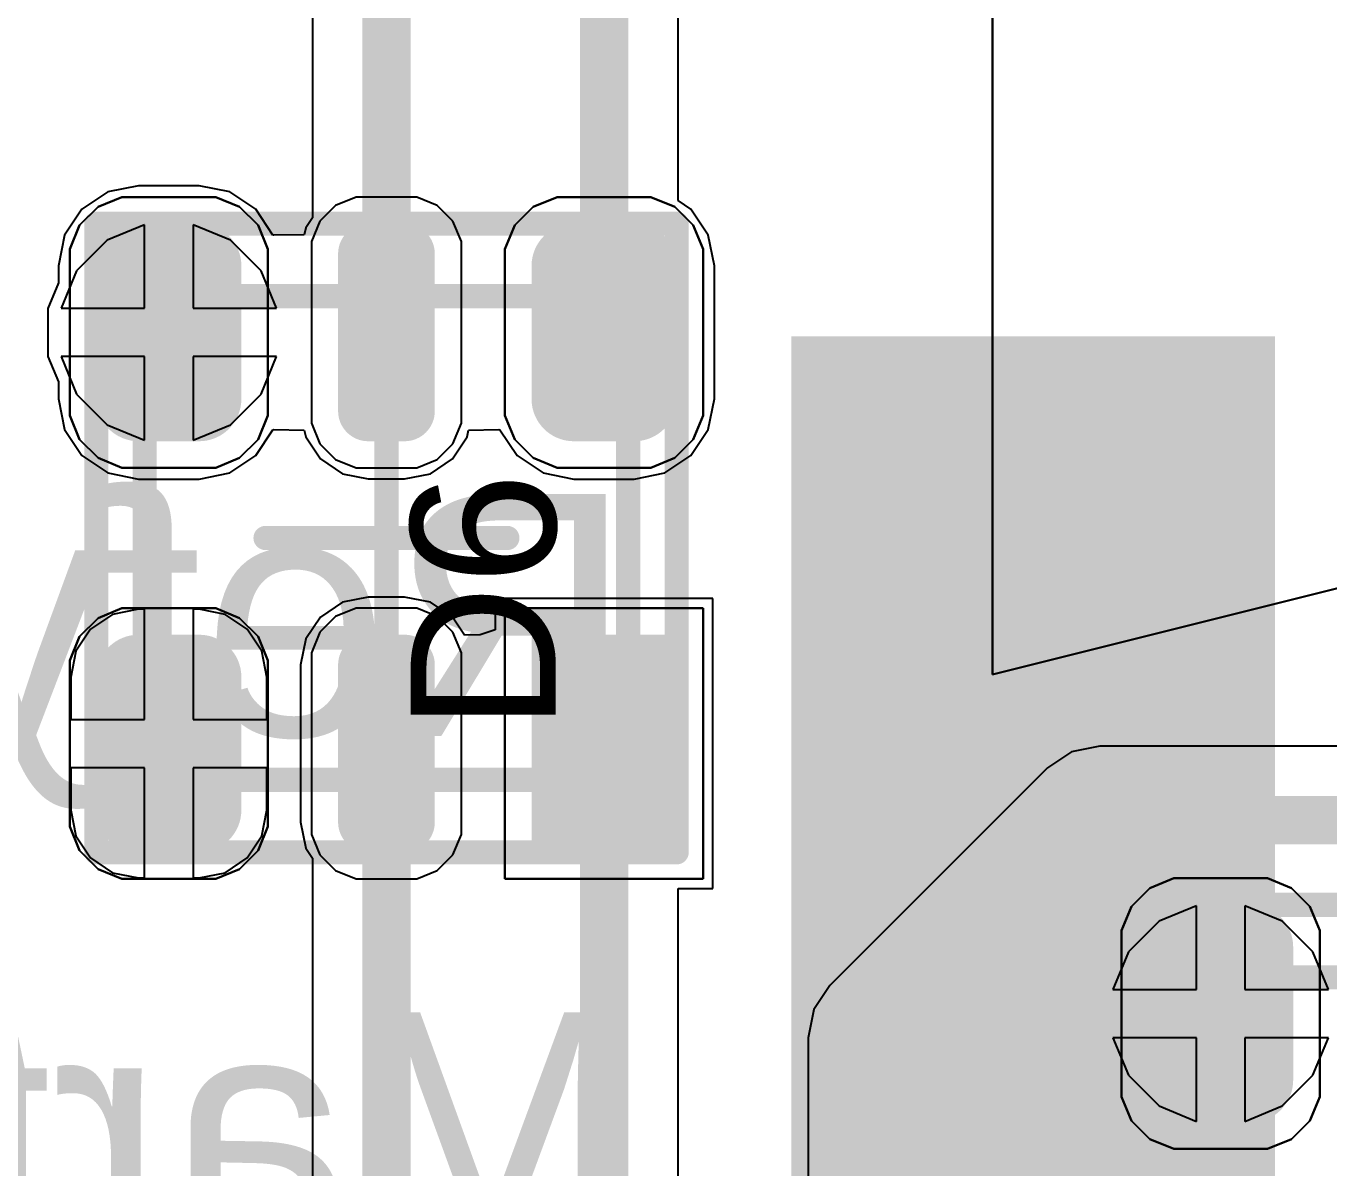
# Model space of a CAD drawing. Header units: inches. Extents: x -5 to 179, y -47 to 8.
# Drawn here: x 24.33 to 29.72, y -29.54 to -24.82 of the extents above; entities that cross this region are included whole.
import ezdxf

# ---------------------------------------------------------------- set-up
doc = ezdxf.new("R2010")
doc.units = ezdxf.units.IN
for name, color, linetype in [('Bottom Layer', 5, 'Continuous'), ('Bottom Overlay', 54, 'Continuous'), ('Top 3D Body', 56, 'Continuous'), ('Top Courtyard', 56, 'Continuous'), ('Top Layer', 1, 'Continuous'), ('Top Overlay', 2, 'Continuous'), ('Top Paste', 8, 'Continuous'), ('Top Solder', 216, 'Continuous'), ('Via Holes', 16, 'Continuous')]:
    doc.layers.add(name, color=color, linetype=linetype)
doc.styles.add('Arial', font='', dxfattribs={"height": 0.2})
doc.styles.get('Arial').set_extended_font_data('Arial')

# ---------------------------------------------------------------- blocks, each defined once
blk = doc.blocks.new('APA_RGB_LED_2020_1087')
at = {"layer": 'Top Layer'}
h = blk.add_hatch(color=1, dxfattribs=at)
edge = h.paths.add_edge_path()
edge.add_arc((-1.125, 1.025), 0.125, 90, 180)
edge.add_line((-1.25, 1.025), (-1.25, 0.775))
edge.add_arc((-1.125, 0.775), 0.125, 180, 270)
edge.add_line((-1.125, 0.65), (-0.575, 0.65))
edge.add_arc((-0.575, 0.775), 0.125, 270, 360)
edge.add_line((-0.45, 0.775), (-0.45, 1.025))
edge.add_arc((-0.575, 1.025), 0.125, 0, 90)
edge.add_line((-0.575, 1.15), (-1.125, 1.15))
h = blk.add_hatch(color=1, dxfattribs=at)
edge = h.paths.add_edge_path()
edge.add_arc((0.575, 1.025), 0.125, 90, 180)
edge.add_line((0.45, 1.025), (0.45, 0.775))
edge.add_arc((0.575, 0.775), 0.125, 180, 270)
edge.add_line((0.575, 0.65), (1.125, 0.65))
edge.add_arc((1.125, 0.775), 0.125, 270, 360)
edge.add_line((1.25, 0.775), (1.25, 1.025))
edge.add_arc((1.125, 1.025), 0.125, 0, 90)
edge.add_line((1.125, 1.15), (0.575, 1.15))
h = blk.add_hatch(color=1, dxfattribs=at)
edge = h.paths.add_edge_path()
edge.add_arc((-1.175, 0.075), 0.075, 90, 180)
edge.add_line((-1.25, 0.075), (-1.25, -0.075))
edge.add_arc((-1.175, -0.075), 0.075, 180, 270)
edge.add_line((-1.175, -0.15), (-0.525, -0.15))
edge.add_arc((-0.525, -0.075), 0.075, 270, 360)
edge.add_line((-0.45, -0.075), (-0.45, 0.075))
edge.add_arc((-0.525, 0.075), 0.075, 0, 90)
edge.add_line((-0.525, 0.15), (-1.175, 0.15))
h = blk.add_hatch(color=1, dxfattribs=at)
edge = h.paths.add_edge_path()
edge.add_arc((0.525, 0.075), 0.075, 90, 180)
edge.add_line((0.45, 0.075), (0.45, -0.075))
edge.add_arc((0.525, -0.075), 0.075, 180, 270)
edge.add_line((0.525, -0.15), (1.175, -0.15))
edge.add_arc((1.175, -0.075), 0.075, 270, 360)
edge.add_line((1.25, -0.075), (1.25, 0.075))
edge.add_arc((1.175, 0.075), 0.075, 0, 90)
edge.add_line((1.175, 0.15), (0.525, 0.15))
blk.add_hatch(color=1, dxfattribs=at).paths.add_polyline_path([(-1.25, -0.65), (-0.45, -0.65), (-0.45, -1.15), (-1.25, -1.15)])
h = blk.add_hatch(color=1, dxfattribs=at)
edge = h.paths.add_edge_path()
edge.add_arc((0.575, -0.775), 0.125, 90, 180)
edge.add_line((0.45, -0.775), (0.45, -1.025))
edge.add_arc((0.575, -1.025), 0.125, 180, 270)
edge.add_line((0.575, -1.15), (1.125, -1.15))
edge.add_arc((1.125, -1.025), 0.125, 270, 360)
edge.add_line((1.25, -1.025), (1.25, -0.775))
edge.add_arc((1.125, -0.775), 0.125, 0, 90)
edge.add_line((1.125, -0.65), (0.575, -0.65))
at = {"layer": 'Top Paste'}
h = blk.add_hatch(color=8, dxfattribs=at)
edge = h.paths.add_edge_path()
edge.add_arc((-1.125, 1.025), 0.125, 90, 180)
edge.add_line((-1.25, 1.025), (-1.25, 0.775))
edge.add_arc((-1.125, 0.775), 0.125, 180, 270)
edge.add_line((-1.125, 0.65), (-0.575, 0.65))
edge.add_arc((-0.575, 0.775), 0.125, 270, 360)
edge.add_line((-0.45, 0.775), (-0.45, 1.025))
edge.add_arc((-0.575, 1.025), 0.125, 0, 90)
edge.add_line((-0.575, 1.15), (-1.125, 1.15))
h = blk.add_hatch(color=8, dxfattribs=at)
edge = h.paths.add_edge_path()
edge.add_arc((0.575, 1.025), 0.125, 90, 180)
edge.add_line((0.45, 1.025), (0.45, 0.775))
edge.add_arc((0.575, 0.775), 0.125, 180, 270)
edge.add_line((0.575, 0.65), (1.125, 0.65))
edge.add_arc((1.125, 0.775), 0.125, 270, 360)
edge.add_line((1.25, 0.775), (1.25, 1.025))
edge.add_arc((1.125, 1.025), 0.125, 0, 90)
edge.add_line((1.125, 1.15), (0.575, 1.15))
h = blk.add_hatch(color=8, dxfattribs=at)
edge = h.paths.add_edge_path()
edge.add_arc((-1.175, 0.075), 0.075, 90, 180)
edge.add_line((-1.25, 0.075), (-1.25, -0.075))
edge.add_arc((-1.175, -0.075), 0.075, 180, 270)
edge.add_line((-1.175, -0.15), (-0.525, -0.15))
edge.add_arc((-0.525, -0.075), 0.075, 270, 360)
edge.add_line((-0.45, -0.075), (-0.45, 0.075))
edge.add_arc((-0.525, 0.075), 0.075, 0, 90)
edge.add_line((-0.525, 0.15), (-1.175, 0.15))
h = blk.add_hatch(color=8, dxfattribs=at)
edge = h.paths.add_edge_path()
edge.add_arc((0.525, 0.075), 0.075, 90, 180)
edge.add_line((0.45, 0.075), (0.45, -0.075))
edge.add_arc((0.525, -0.075), 0.075, 180, 270)
edge.add_line((0.525, -0.15), (1.175, -0.15))
edge.add_arc((1.175, -0.075), 0.075, 270, 360)
edge.add_line((1.25, -0.075), (1.25, 0.075))
edge.add_arc((1.175, 0.075), 0.075, 0, 90)
edge.add_line((1.175, 0.15), (0.525, 0.15))
blk.add_hatch(color=8, dxfattribs=at).paths.add_polyline_path([(-1.25, -0.65), (-0.45, -0.65), (-0.45, -1.15), (-1.25, -1.15)])
h = blk.add_hatch(color=8, dxfattribs=at)
edge = h.paths.add_edge_path()
edge.add_arc((0.575, -0.775), 0.125, 90, 180)
edge.add_line((0.45, -0.775), (0.45, -1.025))
edge.add_arc((0.575, -1.025), 0.125, 180, 270)
edge.add_line((0.575, -1.15), (1.125, -1.15))
edge.add_arc((1.125, -1.025), 0.125, 270, 360)
edge.add_line((1.25, -1.025), (1.25, -0.775))
edge.add_arc((1.125, -0.775), 0.125, 0, 90)
edge.add_line((1.125, -0.65), (0.575, -0.65))
at = {"layer": 'Top Solder'}
h = blk.add_hatch(color=216, dxfattribs=at)
edge = h.paths.add_edge_path()
edge.add_arc((-1.125, 1.025), 0.175, 90, 180)
edge.add_line((-1.3, 1.025), (-1.3, 0.775))
edge.add_arc((-1.125, 0.775), 0.175, 180, 270)
edge.add_line((-1.125, 0.6), (-0.575, 0.6))
edge.add_arc((-0.575, 0.775), 0.175, 270, 360)
edge.add_line((-0.4, 0.775), (-0.4, 1.025))
edge.add_arc((-0.575, 1.025), 0.175, 0, 90)
edge.add_line((-0.575, 1.2), (-1.125, 1.2))
h = blk.add_hatch(color=216, dxfattribs=at)
edge = h.paths.add_edge_path()
edge.add_arc((0.575, 1.025), 0.175, 90, 180)
edge.add_line((0.4, 1.025), (0.4, 0.775))
edge.add_arc((0.575, 0.775), 0.175, 180, 270)
edge.add_line((0.575, 0.6), (1.125, 0.6))
edge.add_arc((1.125, 0.775), 0.175, 270, 360)
edge.add_line((1.3, 0.775), (1.3, 1.025))
edge.add_arc((1.125, 1.025), 0.175, 0, 90)
edge.add_line((1.125, 1.2), (0.575, 1.2))
h = blk.add_hatch(color=216, dxfattribs=at)
edge = h.paths.add_edge_path()
edge.add_arc((-1.175, 0.075), 0.125, 90, 180)
edge.add_line((-1.3, 0.075), (-1.3, -0.075))
edge.add_arc((-1.175, -0.075), 0.125, 180, 270)
edge.add_line((-1.175, -0.2), (-0.525, -0.2))
edge.add_arc((-0.525, -0.075), 0.125, 270, 360)
edge.add_line((-0.4, -0.075), (-0.4, 0.075))
edge.add_arc((-0.525, 0.075), 0.125, 0, 90)
edge.add_line((-0.525, 0.2), (-1.175, 0.2))
h = blk.add_hatch(color=216, dxfattribs=at)
edge = h.paths.add_edge_path()
edge.add_arc((0.525, 0.075), 0.125, 90, 180)
edge.add_line((0.4, 0.075), (0.4, -0.075))
edge.add_arc((0.525, -0.075), 0.125, 180, 270)
edge.add_line((0.525, -0.2), (1.175, -0.2))
edge.add_arc((1.175, -0.075), 0.125, 270, 360)
edge.add_line((1.3, -0.075), (1.3, 0.075))
edge.add_arc((1.175, 0.075), 0.125, 0, 90)
edge.add_line((1.175, 0.2), (0.525, 0.2))
blk.add_hatch(color=216, dxfattribs=at).paths.add_polyline_path([(-1.3, -0.6), (-0.4, -0.6), (-0.4, -1.2), (-1.3, -1.2)])
h = blk.add_hatch(color=216, dxfattribs=at)
edge = h.paths.add_edge_path()
edge.add_arc((0.575, -0.775), 0.175, 90, 180)
edge.add_line((0.4, -0.775), (0.4, -1.025))
edge.add_arc((0.575, -1.025), 0.175, 180, 270)
edge.add_line((0.575, -1.2), (1.125, -1.2))
edge.add_arc((1.125, -1.025), 0.175, 270, 360)
edge.add_line((1.3, -1.025), (1.3, -0.775))
edge.add_arc((1.125, -0.775), 0.175, 0, 90)
edge.add_line((1.125, -0.6), (0.575, -0.6))
at = {"layer": 'Top 3D Body'}
for points in [[(-1, 1, 0.1, 0.1, 0), (1, 1, 0.1, 0.1, 0)], [(-1, 1, 0.1, 0.1, 0), (-1, -1, 0.1, 0.1, 0)], [(1, 1, 0.1, 0.1, 0), (1, -1, 0.1, 0.1, 0)], [(-1, -1, 0.1, 0.1, 0), (1, -1, 0.1, 0.1, 0)]]:
    blk.add_lwpolyline(points, format="xyseb", dxfattribs=at)
for points in [[(-1.025, 1, 0.05, 0.05, 1), (-0.975, 1, 0.05, 0.05, 1)], [(-1.025, 1, 0.05, 0.05, 1), (-0.975, 1, 0.05, 0.05, 1)], [(0.975, 1, 0.05, 0.05, 1), (1.025, 1, 0.05, 0.05, 1)], [(0.975, 1, 0.05, 0.05, 1), (1.025, 1, 0.05, 0.05, 1)], [(-1.025, -1, 0.05, 0.05, 1), (-0.975, -1, 0.05, 0.05, 1)], [(-1.025, -1, 0.05, 0.05, 1), (-0.975, -1, 0.05, 0.05, 1)], [(0.975, -1, 0.05, 0.05, 1), (1.025, -1, 0.05, 0.05, 1)], [(0.975, -1, 0.05, 0.05, 1), (1.025, -1, 0.05, 0.05, 1)]]:
    blk.add_lwpolyline(points, format="xyseb", close=True, dxfattribs=at)
at = {"layer": 'Top Courtyard'}
for points in [[(-1.3, 1.2, 0.1, 0.1, 0), (-1.3, -1.2, 0.1, 0.1, 0)], [(-1.3, 1.2, 0.1, 0.1, 0), (1.3, 1.2, 0.1, 0.1, 0)], [(1.3, 1.2, 0.1, 0.1, 0), (1.3, -1.2, 0.1, 0.1, 0)], [(0, 0.5, 0.1, 0.1, 0), (0, -0.5, 0.1, 0.1, 0)], [(-0.5, 0, 0.1, 0.1, 0), (0.5, 0, 0.1, 0.1, 0)], [(-1.3, -1.2, 0.1, 0.1, 0), (1.3, -1.2, 0.1, 0.1, 0)]]:
    blk.add_lwpolyline(points, format="xyseb", dxfattribs=at)
for points in [[(-1.325, 1.2, 0.05, 0.05, 1), (-1.275, 1.2, 0.05, 0.05, 1)], [(-1.325, 1.2, 0.05, 0.05, 1), (-1.275, 1.2, 0.05, 0.05, 1)], [(1.275, 1.2, 0.05, 0.05, 1), (1.325, 1.2, 0.05, 0.05, 1)], [(1.275, 1.2, 0.05, 0.05, 1), (1.325, 1.2, 0.05, 0.05, 1)], [(-0.025, 0.5, 0.05, 0.05, 1), (0.025, 0.5, 0.05, 0.05, 1)], [(-0.525, 0, 0.05, 0.05, 1), (-0.475, 0, 0.05, 0.05, 1)], [(0.475, 0, 0.05, 0.05, 1), (0.525, 0, 0.05, 0.05, 1)], [(-0.025, -0.5, 0.05, 0.05, 1), (0.025, -0.5, 0.05, 0.05, 1)], [(-1.325, -1.2, 0.05, 0.05, 1), (-1.275, -1.2, 0.05, 0.05, 1)], [(-1.325, -1.2, 0.05, 0.05, 1), (-1.275, -1.2, 0.05, 0.05, 1)], [(1.275, -1.2, 0.05, 0.05, 1), (1.325, -1.2, 0.05, 0.05, 1)], [(1.275, -1.2, 0.05, 0.05, 1), (1.325, -1.2, 0.05, 0.05, 1)]]:
    blk.add_lwpolyline(points, format="xyseb", close=True, dxfattribs=at)
at = {"layer": 'Top Overlay'}
for p, q in [((-1.2929, 1.2689), (-1.1937, 1.31)), ((-1.1937, 1.31), (-1.14, 1.31)), ((-1.14, 1.31), (-1.14, 1.31)), ((-1.14, 1.31), (-0.56, 1.31)), ((-0.56, 1.31), (-0.5063, 1.31)), ((-0.5063, 1.31), (-0.4071, 1.2689)), ((0.4071, 1.2689), (0.5063, 1.31)), ((0.5063, 1.31), (0.56, 1.31)), ((0.56, 1.31), (0.56, 1.31)), ((0.56, 1.31), (1.14, 1.31)), ((1.14, 1.31), (1.1937, 1.31)), ((1.1937, 1.31), (1.2929, 1.2689)), ((-1.3689, 1.1929), (-1.2929, 1.2689)), ((-0.4071, 1.2689), (-0.3311, 1.1929)), ((0.3311, 1.1929), (0.4071, 1.2689)), ((1.2929, 1.2689), (1.3689, 1.1929)), ((-1.41, 1.0937), (-1.3689, 1.1929)), ((-0.3311, 1.1929), (-0.29, 1.0937)), ((0.29, 1.0937), (0.3311, 1.1929)), ((1.3689, 1.1929), (1.41, 1.0937)), ((-1.41, 1.04), (-1.41, 1.0937)), ((-0.29, 1.0937), (-0.29, 1.04)), ((0.29, 1.04), (0.29, 1.0937)), ((1.41, 1.0937), (1.41, 1.04)), ((-1.41, 0.76), (-1.41, 1.04)), ((-0.29, 1.04), (-0.29, 1.04)), ((-0.29, 1.04), (-0.29, 0.76)), ((0.29, 0.76), (0.29, 1.04)), ((1.41, 1.04), (1.41, 1.04)), ((1.41, 1.04), (1.41, 0.76)), ((-1.41, 0.76), (-1.41, 0.76)), ((-1.41, 0.7063), (-1.41, 0.76)), ((-0.29, 0.76), (-0.29, 0.7063)), ((0.29, 0.76), (0.29, 0.76)), ((0.29, 0.7063), (0.29, 0.76)), ((1.41, 0.76), (1.41, 0.7063)), ((-1.3689, 0.6071), (-1.41, 0.7063)), ((-0.29, 0.7063), (-0.3311, 0.6071)), ((0.3311, 0.6071), (0.29, 0.7063)), ((1.41, 0.7063), (1.3689, 0.6071)), ((-1.2929, 0.5311), (-1.3689, 0.6071)), ((-0.3311, 0.6071), (-0.4071, 0.5311)), ((0.4071, 0.5311), (0.3311, 0.6071)), ((1.3689, 0.6071), (1.2929, 0.5311)), ((-1.1937, 0.49), (-1.2929, 0.5311)), ((-1.14, 0.49), (-1.1937, 0.49)), ((-0.56, 0.49), (-1.14, 0.49)), ((-0.5063, 0.49), (-0.56, 0.49)), ((-0.56, 0.49), (-0.56, 0.49)), ((-0.4071, 0.5311), (-0.5063, 0.49)), ((0.5063, 0.49), (0.4071, 0.5311)), ((0.56, 0.49), (0.5063, 0.49)), ((1.14, 0.49), (0.56, 0.49)), ((1.1937, 0.49), (1.14, 0.49)), ((1.14, 0.49), (1.14, 0.49)), ((1.2929, 0.5311), (1.1937, 0.49)), ((-1.3103, 0.275), (-1.375, 0.2103)), ((-1.2258, 0.31), (-1.3103, 0.275)), ((-1.18, 0.31), (-1.2258, 0.31)), ((-0.52, 0.31), (-1.18, 0.31)), ((-0.4743, 0.31), (-0.52, 0.31)), ((-0.52, 0.31), (-0.52, 0.31)), ((-0.3897, 0.275), (-0.4743, 0.31)), ((-0.325, 0.2103), (-0.3897, 0.275)), ((0.3897, 0.275), (0.325, 0.2103)), ((0.4742, 0.31), (0.3897, 0.275)), ((0.52, 0.31), (0.4742, 0.31)), ((1.18, 0.31), (0.52, 0.31)), ((1.2258, 0.31), (1.18, 0.31)), ((1.18, 0.31), (1.18, 0.31)), ((1.3103, 0.275), (1.2258, 0.31)), ((1.375, 0.2103), (1.3103, 0.275)), ((-1.375, 0.2103), (-1.41, 0.1258)), ((-0.29, 0.1258), (-0.325, 0.2103)), ((0.325, 0.2103), (0.29, 0.1258)), ((1.41, 0.1258), (1.375, 0.2103)), ((-1.41, 0.1258), (-1.41, 0.08)), ((-0.29, 0.08), (-0.29, 0.1258)), ((0.29, 0.1258), (0.29, 0.08)), ((1.41, 0.08), (1.41, 0.1258)), ((-1.41, 0.08), (-1.41, -0.08)), ((-1.41, 0.08), (-1.41, 0.08)), ((-0.29, -0.08), (-0.29, 0.08)), ((0.29, 0.08), (0.29, -0.08)), ((0.29, 0.08), (0.29, 0.08)), ((1.41, -0.08), (1.41, 0.08)), ((-1.41, -0.08), (-1.41, -0.1257)), ((-0.29, -0.1257), (-0.29, -0.08)), ((-0.29, -0.08), (-0.29, -0.08)), ((0.29, -0.08), (0.29, -0.1257)), ((1.41, -0.1257), (1.41, -0.08)), ((1.41, -0.08), (1.41, -0.08)), ((-1.41, -0.1257), (-1.375, -0.2103)), ((-0.325, -0.2103), (-0.29, -0.1257)), ((0.29, -0.1257), (0.325, -0.2103)), ((1.375, -0.2103), (1.41, -0.1257)), ((-1.375, -0.2103), (-1.3103, -0.275)), ((-0.3897, -0.275), (-0.325, -0.2103)), ((0.325, -0.2103), (0.3897, -0.275)), ((1.3103, -0.275), (1.375, -0.2103)), ((-1.3103, -0.275), (-1.2258, -0.31)), ((-1.2258, -0.31), (-1.18, -0.31)), ((-1.18, -0.31), (-1.18, -0.31)), ((-1.18, -0.31), (-0.52, -0.31)), ((-0.52, -0.31), (-0.4743, -0.31)), ((-0.4743, -0.31), (-0.3897, -0.275)), ((0.3897, -0.275), (0.4742, -0.31)), ((0.4742, -0.31), (0.52, -0.31)), ((0.52, -0.31), (0.52, -0.31)), ((0.52, -0.31), (1.18, -0.31)), ((1.18, -0.31), (1.2258, -0.31)), ((1.2258, -0.31), (1.3103, -0.275)), ((-1.41, -1.31), (-1.41, -0.49)), ((-1.41, -0.49), (-0.29, -0.49)), ((-0.29, -0.49), (-0.29, -1.31)), ((0.3311, -0.6071), (0.4071, -0.5311)), ((0.4071, -0.5311), (0.5063, -0.49)), ((0.5063, -0.49), (0.56, -0.49)), ((0.56, -0.49), (0.56, -0.49)), ((0.56, -0.49), (1.14, -0.49)), ((1.14, -0.49), (1.1937, -0.49)), ((1.1937, -0.49), (1.2929, -0.5311)), ((1.2929, -0.5311), (1.3689, -0.6071)), ((0.29, -0.7063), (0.3311, -0.6071)), ((1.3689, -0.6071), (1.41, -0.7063)), ((0.29, -0.76), (0.29, -0.7063)), ((1.41, -0.7063), (1.41, -0.76)), ((0.29, -1.04), (0.29, -0.76)), ((1.41, -0.76), (1.41, -0.76)), ((1.41, -0.76), (1.41, -1.04)), ((0.29, -1.04), (0.29, -1.04)), ((0.29, -1.0937), (0.29, -1.04)), ((1.41, -1.04), (1.41, -1.0937)), ((0.3311, -1.1929), (0.29, -1.0937)), ((1.41, -1.0937), (1.3689, -1.1929)), ((0.4071, -1.2689), (0.3311, -1.1929)), ((1.3689, -1.1929), (1.2929, -1.2689)), ((0.5063, -1.31), (0.4071, -1.2689)), ((1.2929, -1.2689), (1.1937, -1.31)), ((-0.29, -1.31), (-1.41, -1.31)), ((0.56, -1.31), (0.5063, -1.31)), ((1.14, -1.31), (0.56, -1.31)), ((1.1937, -1.31), (1.14, -1.31)), ((1.14, -1.31), (1.14, -1.31))]:
    blk.add_line(p, q, dxfattribs=at)
at = {"layer": 'Top Courtyard', "style": 'Arial'}
blk.add_text('D8', height=0.6, dxfattribs=at).set_placement((-0.8, -0.7))
blk = doc.blocks.new('APA_RGB_LED_2020_1089')
at = {"layer": 'Top Layer'}
h = blk.add_hatch(color=1, dxfattribs=at)
edge = h.paths.add_edge_path()
edge.add_arc((-1.125, 1.025), 0.125, 90, 180)
edge.add_line((-1.25, 1.025), (-1.25, 0.775))
edge.add_arc((-1.125, 0.775), 0.125, 180, 270)
edge.add_line((-1.125, 0.65), (-0.575, 0.65))
edge.add_arc((-0.575, 0.775), 0.125, 270, 360)
edge.add_line((-0.45, 0.775), (-0.45, 1.025))
edge.add_arc((-0.575, 1.025), 0.125, 0, 90)
edge.add_line((-0.575, 1.15), (-1.125, 1.15))
h = blk.add_hatch(color=1, dxfattribs=at)
edge = h.paths.add_edge_path()
edge.add_arc((0.575, 1.025), 0.125, 90, 180)
edge.add_line((0.45, 1.025), (0.45, 0.775))
edge.add_arc((0.575, 0.775), 0.125, 180, 270)
edge.add_line((0.575, 0.65), (1.125, 0.65))
edge.add_arc((1.125, 0.775), 0.125, 270, 360)
edge.add_line((1.25, 0.775), (1.25, 1.025))
edge.add_arc((1.125, 1.025), 0.125, 0, 90)
edge.add_line((1.125, 1.15), (0.575, 1.15))
h = blk.add_hatch(color=1, dxfattribs=at)
edge = h.paths.add_edge_path()
edge.add_arc((-1.175, 0.075), 0.075, 90, 180)
edge.add_line((-1.25, 0.075), (-1.25, -0.075))
edge.add_arc((-1.175, -0.075), 0.075, 180, 270)
edge.add_line((-1.175, -0.15), (-0.525, -0.15))
edge.add_arc((-0.525, -0.075), 0.075, 270, 360)
edge.add_line((-0.45, -0.075), (-0.45, 0.075))
edge.add_arc((-0.525, 0.075), 0.075, 0, 90)
edge.add_line((-0.525, 0.15), (-1.175, 0.15))
h = blk.add_hatch(color=1, dxfattribs=at)
edge = h.paths.add_edge_path()
edge.add_arc((0.525, 0.075), 0.075, 90, 180)
edge.add_line((0.45, 0.075), (0.45, -0.075))
edge.add_arc((0.525, -0.075), 0.075, 180, 270)
edge.add_line((0.525, -0.15), (1.175, -0.15))
edge.add_arc((1.175, -0.075), 0.075, 270, 360)
edge.add_line((1.25, -0.075), (1.25, 0.075))
edge.add_arc((1.175, 0.075), 0.075, 0, 90)
edge.add_line((1.175, 0.15), (0.525, 0.15))
blk.add_hatch(color=1, dxfattribs=at).paths.add_polyline_path([(-1.25, -0.65), (-0.45, -0.65), (-0.45, -1.15), (-1.25, -1.15)])
h = blk.add_hatch(color=1, dxfattribs=at)
edge = h.paths.add_edge_path()
edge.add_arc((0.575, -0.775), 0.125, 90, 180)
edge.add_line((0.45, -0.775), (0.45, -1.025))
edge.add_arc((0.575, -1.025), 0.125, 180, 270)
edge.add_line((0.575, -1.15), (1.125, -1.15))
edge.add_arc((1.125, -1.025), 0.125, 270, 360)
edge.add_line((1.25, -1.025), (1.25, -0.775))
edge.add_arc((1.125, -0.775), 0.125, 0, 90)
edge.add_line((1.125, -0.65), (0.575, -0.65))
at = {"layer": 'Top Paste'}
h = blk.add_hatch(color=8, dxfattribs=at)
edge = h.paths.add_edge_path()
edge.add_arc((-1.125, 1.025), 0.125, 90, 180)
edge.add_line((-1.25, 1.025), (-1.25, 0.775))
edge.add_arc((-1.125, 0.775), 0.125, 180, 270)
edge.add_line((-1.125, 0.65), (-0.575, 0.65))
edge.add_arc((-0.575, 0.775), 0.125, 270, 360)
edge.add_line((-0.45, 0.775), (-0.45, 1.025))
edge.add_arc((-0.575, 1.025), 0.125, 0, 90)
edge.add_line((-0.575, 1.15), (-1.125, 1.15))
h = blk.add_hatch(color=8, dxfattribs=at)
edge = h.paths.add_edge_path()
edge.add_arc((0.575, 1.025), 0.125, 90, 180)
edge.add_line((0.45, 1.025), (0.45, 0.775))
edge.add_arc((0.575, 0.775), 0.125, 180, 270)
edge.add_line((0.575, 0.65), (1.125, 0.65))
edge.add_arc((1.125, 0.775), 0.125, 270, 360)
edge.add_line((1.25, 0.775), (1.25, 1.025))
edge.add_arc((1.125, 1.025), 0.125, 0, 90)
edge.add_line((1.125, 1.15), (0.575, 1.15))
h = blk.add_hatch(color=8, dxfattribs=at)
edge = h.paths.add_edge_path()
edge.add_arc((-1.175, 0.075), 0.075, 90, 180)
edge.add_line((-1.25, 0.075), (-1.25, -0.075))
edge.add_arc((-1.175, -0.075), 0.075, 180, 270)
edge.add_line((-1.175, -0.15), (-0.525, -0.15))
edge.add_arc((-0.525, -0.075), 0.075, 270, 360)
edge.add_line((-0.45, -0.075), (-0.45, 0.075))
edge.add_arc((-0.525, 0.075), 0.075, 0, 90)
edge.add_line((-0.525, 0.15), (-1.175, 0.15))
h = blk.add_hatch(color=8, dxfattribs=at)
edge = h.paths.add_edge_path()
edge.add_arc((0.525, 0.075), 0.075, 90, 180)
edge.add_line((0.45, 0.075), (0.45, -0.075))
edge.add_arc((0.525, -0.075), 0.075, 180, 270)
edge.add_line((0.525, -0.15), (1.175, -0.15))
edge.add_arc((1.175, -0.075), 0.075, 270, 360)
edge.add_line((1.25, -0.075), (1.25, 0.075))
edge.add_arc((1.175, 0.075), 0.075, 0, 90)
edge.add_line((1.175, 0.15), (0.525, 0.15))
blk.add_hatch(color=8, dxfattribs=at).paths.add_polyline_path([(-1.25, -0.65), (-0.45, -0.65), (-0.45, -1.15), (-1.25, -1.15)])
h = blk.add_hatch(color=8, dxfattribs=at)
edge = h.paths.add_edge_path()
edge.add_arc((0.575, -0.775), 0.125, 90, 180)
edge.add_line((0.45, -0.775), (0.45, -1.025))
edge.add_arc((0.575, -1.025), 0.125, 180, 270)
edge.add_line((0.575, -1.15), (1.125, -1.15))
edge.add_arc((1.125, -1.025), 0.125, 270, 360)
edge.add_line((1.25, -1.025), (1.25, -0.775))
edge.add_arc((1.125, -0.775), 0.125, 0, 90)
edge.add_line((1.125, -0.65), (0.575, -0.65))
at = {"layer": 'Top Solder'}
h = blk.add_hatch(color=216, dxfattribs=at)
edge = h.paths.add_edge_path()
edge.add_arc((-1.125, 1.025), 0.175, 90, 180)
edge.add_line((-1.3, 1.025), (-1.3, 0.775))
edge.add_arc((-1.125, 0.775), 0.175, 180, 270)
edge.add_line((-1.125, 0.6), (-0.575, 0.6))
edge.add_arc((-0.575, 0.775), 0.175, 270, 360)
edge.add_line((-0.4, 0.775), (-0.4, 1.025))
edge.add_arc((-0.575, 1.025), 0.175, 0, 90)
edge.add_line((-0.575, 1.2), (-1.125, 1.2))
h = blk.add_hatch(color=216, dxfattribs=at)
edge = h.paths.add_edge_path()
edge.add_arc((0.575, 1.025), 0.175, 90, 180)
edge.add_line((0.4, 1.025), (0.4, 0.775))
edge.add_arc((0.575, 0.775), 0.175, 180, 270)
edge.add_line((0.575, 0.6), (1.125, 0.6))
edge.add_arc((1.125, 0.775), 0.175, 270, 360)
edge.add_line((1.3, 0.775), (1.3, 1.025))
edge.add_arc((1.125, 1.025), 0.175, 0, 90)
edge.add_line((1.125, 1.2), (0.575, 1.2))
h = blk.add_hatch(color=216, dxfattribs=at)
edge = h.paths.add_edge_path()
edge.add_arc((-1.175, 0.075), 0.125, 90, 180)
edge.add_line((-1.3, 0.075), (-1.3, -0.075))
edge.add_arc((-1.175, -0.075), 0.125, 180, 270)
edge.add_line((-1.175, -0.2), (-0.525, -0.2))
edge.add_arc((-0.525, -0.075), 0.125, 270, 360)
edge.add_line((-0.4, -0.075), (-0.4, 0.075))
edge.add_arc((-0.525, 0.075), 0.125, 0, 90)
edge.add_line((-0.525, 0.2), (-1.175, 0.2))
h = blk.add_hatch(color=216, dxfattribs=at)
edge = h.paths.add_edge_path()
edge.add_arc((0.525, 0.075), 0.125, 90, 180)
edge.add_line((0.4, 0.075), (0.4, -0.075))
edge.add_arc((0.525, -0.075), 0.125, 180, 270)
edge.add_line((0.525, -0.2), (1.175, -0.2))
edge.add_arc((1.175, -0.075), 0.125, 270, 360)
edge.add_line((1.3, -0.075), (1.3, 0.075))
edge.add_arc((1.175, 0.075), 0.125, 0, 90)
edge.add_line((1.175, 0.2), (0.525, 0.2))
blk.add_hatch(color=216, dxfattribs=at).paths.add_polyline_path([(-1.3, -0.6), (-0.4, -0.6), (-0.4, -1.2), (-1.3, -1.2)])
h = blk.add_hatch(color=216, dxfattribs=at)
edge = h.paths.add_edge_path()
edge.add_arc((0.575, -0.775), 0.175, 90, 180)
edge.add_line((0.4, -0.775), (0.4, -1.025))
edge.add_arc((0.575, -1.025), 0.175, 180, 270)
edge.add_line((0.575, -1.2), (1.125, -1.2))
edge.add_arc((1.125, -1.025), 0.175, 270, 360)
edge.add_line((1.3, -1.025), (1.3, -0.775))
edge.add_arc((1.125, -0.775), 0.175, 0, 90)
edge.add_line((1.125, -0.6), (0.575, -0.6))
at = {"layer": 'Top 3D Body'}
for points in [[(-1, 1, 0.1, 0.1, 0), (1, 1, 0.1, 0.1, 0)], [(-1, 1, 0.1, 0.1, 0), (-1, -1, 0.1, 0.1, 0)], [(1, 1, 0.1, 0.1, 0), (1, -1, 0.1, 0.1, 0)], [(-1, -1, 0.1, 0.1, 0), (1, -1, 0.1, 0.1, 0)]]:
    blk.add_lwpolyline(points, format="xyseb", dxfattribs=at)
for points in [[(-1.025, 1, 0.05, 0.05, 1), (-0.975, 1, 0.05, 0.05, 1)], [(-1.025, 1, 0.05, 0.05, 1), (-0.975, 1, 0.05, 0.05, 1)], [(0.975, 1, 0.05, 0.05, 1), (1.025, 1, 0.05, 0.05, 1)], [(0.975, 1, 0.05, 0.05, 1), (1.025, 1, 0.05, 0.05, 1)], [(-1.025, -1, 0.05, 0.05, 1), (-0.975, -1, 0.05, 0.05, 1)], [(-1.025, -1, 0.05, 0.05, 1), (-0.975, -1, 0.05, 0.05, 1)], [(0.975, -1, 0.05, 0.05, 1), (1.025, -1, 0.05, 0.05, 1)], [(0.975, -1, 0.05, 0.05, 1), (1.025, -1, 0.05, 0.05, 1)]]:
    blk.add_lwpolyline(points, format="xyseb", close=True, dxfattribs=at)
at = {"layer": 'Top Courtyard'}
for points in [[(-1.3, 1.2, 0.1, 0.1, 0), (-1.3, -1.2, 0.1, 0.1, 0)], [(-1.3, 1.2, 0.1, 0.1, 0), (1.3, 1.2, 0.1, 0.1, 0)], [(1.3, 1.2, 0.1, 0.1, 0), (1.3, -1.2, 0.1, 0.1, 0)], [(0, 0.5, 0.1, 0.1, 0), (0, -0.5, 0.1, 0.1, 0)], [(-0.5, 0, 0.1, 0.1, 0), (0.5, 0, 0.1, 0.1, 0)], [(-1.3, -1.2, 0.1, 0.1, 0), (1.3, -1.2, 0.1, 0.1, 0)]]:
    blk.add_lwpolyline(points, format="xyseb", dxfattribs=at)
for points in [[(-1.325, 1.2, 0.05, 0.05, 1), (-1.275, 1.2, 0.05, 0.05, 1)], [(-1.325, 1.2, 0.05, 0.05, 1), (-1.275, 1.2, 0.05, 0.05, 1)], [(1.275, 1.2, 0.05, 0.05, 1), (1.325, 1.2, 0.05, 0.05, 1)], [(1.275, 1.2, 0.05, 0.05, 1), (1.325, 1.2, 0.05, 0.05, 1)], [(-0.025, 0.5, 0.05, 0.05, 1), (0.025, 0.5, 0.05, 0.05, 1)], [(-0.525, 0, 0.05, 0.05, 1), (-0.475, 0, 0.05, 0.05, 1)], [(0.475, 0, 0.05, 0.05, 1), (0.525, 0, 0.05, 0.05, 1)], [(-0.025, -0.5, 0.05, 0.05, 1), (0.025, -0.5, 0.05, 0.05, 1)], [(-1.325, -1.2, 0.05, 0.05, 1), (-1.275, -1.2, 0.05, 0.05, 1)], [(-1.325, -1.2, 0.05, 0.05, 1), (-1.275, -1.2, 0.05, 0.05, 1)], [(1.275, -1.2, 0.05, 0.05, 1), (1.325, -1.2, 0.05, 0.05, 1)], [(1.275, -1.2, 0.05, 0.05, 1), (1.325, -1.2, 0.05, 0.05, 1)]]:
    blk.add_lwpolyline(points, format="xyseb", close=True, dxfattribs=at)
at = {"layer": 'Top Overlay'}
for p, q in [((-1.2929, 1.2689), (-1.1937, 1.31)), ((-1.1937, 1.31), (-1.14, 1.31)), ((-1.14, 1.31), (-1.14, 1.31)), ((-1.14, 1.31), (-0.56, 1.31)), ((-0.56, 1.31), (-0.5063, 1.31)), ((-0.5063, 1.31), (-0.4071, 1.2689)), ((0.4071, 1.2689), (0.5063, 1.31)), ((0.5063, 1.31), (0.56, 1.31)), ((0.56, 1.31), (0.56, 1.31)), ((0.56, 1.31), (1.14, 1.31)), ((1.14, 1.31), (1.1937, 1.31)), ((1.1937, 1.31), (1.2929, 1.2689)), ((-1.3689, 1.1929), (-1.2929, 1.2689)), ((-0.4071, 1.2689), (-0.3311, 1.1929)), ((0.3311, 1.1929), (0.4071, 1.2689)), ((1.2929, 1.2689), (1.3689, 1.1929)), ((-1.41, 1.0937), (-1.3689, 1.1929)), ((-0.3311, 1.1929), (-0.29, 1.0937)), ((0.29, 1.0937), (0.3311, 1.1929)), ((1.3689, 1.1929), (1.41, 1.0937)), ((-1.41, 1.04), (-1.41, 1.0937)), ((-0.29, 1.0937), (-0.29, 1.04)), ((0.29, 1.04), (0.29, 1.0937)), ((1.41, 1.0937), (1.41, 1.04)), ((-1.41, 0.76), (-1.41, 1.04)), ((-0.29, 1.04), (-0.29, 1.04)), ((-0.29, 1.04), (-0.29, 0.76)), ((0.29, 0.76), (0.29, 1.04)), ((1.41, 1.04), (1.41, 1.04)), ((1.41, 1.04), (1.41, 0.76)), ((-1.41, 0.76), (-1.41, 0.76)), ((-1.41, 0.7063), (-1.41, 0.76)), ((-0.29, 0.76), (-0.29, 0.7063)), ((0.29, 0.76), (0.29, 0.76)), ((0.29, 0.7063), (0.29, 0.76)), ((1.41, 0.76), (1.41, 0.7063)), ((-1.3689, 0.6071), (-1.41, 0.7063)), ((-0.29, 0.7063), (-0.3311, 0.6071)), ((0.3311, 0.6071), (0.29, 0.7063)), ((1.41, 0.7063), (1.3689, 0.6071)), ((-1.2929, 0.5311), (-1.3689, 0.6071)), ((-0.3311, 0.6071), (-0.4071, 0.5311)), ((0.4071, 0.5311), (0.3311, 0.6071)), ((1.3689, 0.6071), (1.2929, 0.5311)), ((-1.1937, 0.49), (-1.2929, 0.5311)), ((-1.14, 0.49), (-1.1937, 0.49)), ((-0.56, 0.49), (-1.14, 0.49)), ((-0.5063, 0.49), (-0.56, 0.49)), ((-0.56, 0.49), (-0.56, 0.49)), ((-0.4071, 0.5311), (-0.5063, 0.49)), ((0.5063, 0.49), (0.4071, 0.5311)), ((0.56, 0.49), (0.5063, 0.49)), ((1.14, 0.49), (0.56, 0.49)), ((1.1937, 0.49), (1.14, 0.49)), ((1.14, 0.49), (1.14, 0.49)), ((1.2929, 0.5311), (1.1937, 0.49)), ((-1.3103, 0.275), (-1.375, 0.2103)), ((-1.2258, 0.31), (-1.3103, 0.275)), ((-1.18, 0.31), (-1.2258, 0.31)), ((-0.52, 0.31), (-1.18, 0.31)), ((-0.4743, 0.31), (-0.52, 0.31)), ((-0.52, 0.31), (-0.52, 0.31)), ((-0.3897, 0.275), (-0.4743, 0.31)), ((-0.325, 0.2103), (-0.3897, 0.275)), ((0.3897, 0.275), (0.325, 0.2103)), ((0.4742, 0.31), (0.3897, 0.275)), ((0.52, 0.31), (0.4742, 0.31)), ((1.18, 0.31), (0.52, 0.31)), ((1.2258, 0.31), (1.18, 0.31)), ((1.18, 0.31), (1.18, 0.31)), ((1.3103, 0.275), (1.2258, 0.31)), ((1.375, 0.2103), (1.3103, 0.275)), ((-1.375, 0.2103), (-1.41, 0.1258)), ((-0.29, 0.1258), (-0.325, 0.2103)), ((0.325, 0.2103), (0.29, 0.1258)), ((1.41, 0.1258), (1.375, 0.2103)), ((-1.41, 0.1258), (-1.41, 0.08)), ((-0.29, 0.08), (-0.29, 0.1258)), ((0.29, 0.1258), (0.29, 0.08)), ((1.41, 0.08), (1.41, 0.1258)), ((-1.41, 0.08), (-1.41, -0.08)), ((-1.41, 0.08), (-1.41, 0.08)), ((-0.29, -0.08), (-0.29, 0.08)), ((0.29, 0.08), (0.29, -0.08)), ((0.29, 0.08), (0.29, 0.08)), ((1.41, -0.08), (1.41, 0.08)), ((-1.41, -0.08), (-1.41, -0.1257)), ((-0.29, -0.1257), (-0.29, -0.08)), ((-0.29, -0.08), (-0.29, -0.08)), ((0.29, -0.08), (0.29, -0.1257)), ((1.41, -0.1257), (1.41, -0.08)), ((1.41, -0.08), (1.41, -0.08)), ((-1.41, -0.1257), (-1.375, -0.2103)), ((-0.325, -0.2103), (-0.29, -0.1257)), ((0.29, -0.1257), (0.325, -0.2103)), ((1.375, -0.2103), (1.41, -0.1257)), ((-1.375, -0.2103), (-1.3103, -0.275)), ((-0.3897, -0.275), (-0.325, -0.2103)), ((0.325, -0.2103), (0.3897, -0.275)), ((1.3103, -0.275), (1.375, -0.2103)), ((-1.3103, -0.275), (-1.2258, -0.31)), ((-1.2258, -0.31), (-1.18, -0.31)), ((-1.18, -0.31), (-1.18, -0.31)), ((-1.18, -0.31), (-0.52, -0.31)), ((-0.52, -0.31), (-0.4743, -0.31)), ((-0.4743, -0.31), (-0.3897, -0.275)), ((0.3897, -0.275), (0.4742, -0.31)), ((0.4742, -0.31), (0.52, -0.31)), ((0.52, -0.31), (0.52, -0.31)), ((0.52, -0.31), (1.18, -0.31)), ((1.18, -0.31), (1.2258, -0.31)), ((1.2258, -0.31), (1.3103, -0.275)), ((-1.41, -1.31), (-1.41, -0.49)), ((-1.41, -0.49), (-0.29, -0.49)), ((-0.29, -0.49), (-0.29, -1.31)), ((0.3311, -0.6071), (0.4071, -0.5311)), ((0.4071, -0.5311), (0.5063, -0.49)), ((0.5063, -0.49), (0.56, -0.49)), ((0.56, -0.49), (0.56, -0.49)), ((0.56, -0.49), (1.14, -0.49)), ((1.14, -0.49), (1.1937, -0.49)), ((1.1937, -0.49), (1.2929, -0.5311)), ((1.2929, -0.5311), (1.3689, -0.6071)), ((0.29, -0.7063), (0.3311, -0.6071)), ((1.3689, -0.6071), (1.41, -0.7063)), ((0.29, -0.76), (0.29, -0.7063)), ((1.41, -0.7063), (1.41, -0.76)), ((0.29, -1.04), (0.29, -0.76)), ((1.41, -0.76), (1.41, -0.76)), ((1.41, -0.76), (1.41, -1.04)), ((0.29, -1.04), (0.29, -1.04)), ((0.29, -1.0937), (0.29, -1.04)), ((1.41, -1.04), (1.41, -1.0937)), ((0.3311, -1.1929), (0.29, -1.0937)), ((1.41, -1.0937), (1.3689, -1.1929)), ((0.4071, -1.2689), (0.3311, -1.1929)), ((1.3689, -1.1929), (1.2929, -1.2689)), ((0.5063, -1.31), (0.4071, -1.2689)), ((1.2929, -1.2689), (1.1937, -1.31)), ((-0.29, -1.31), (-1.41, -1.31)), ((0.56, -1.31), (0.5063, -1.31)), ((1.14, -1.31), (0.56, -1.31)), ((1.1937, -1.31), (1.14, -1.31)), ((1.14, -1.31), (1.14, -1.31))]:
    blk.add_line(p, q, dxfattribs=at)
at = {"layer": 'Top Courtyard', "style": 'Arial'}
blk.add_text('D6', height=0.6, dxfattribs=at).set_placement((-0.8, -0.7))

msp = doc.modelspace()

# ---------------------------------------------------------------- hatches: boundary and pattern name
at = {"layer": 'Bottom Layer'}
h = msp.add_hatch(color=5, dxfattribs=at)
edge = h.paths.add_edge_path()
edge.add_arc((24.925, -26.0833), 0.3, 0, 360)
h = msp.add_hatch(color=5, dxfattribs=at)
edge = h.paths.add_edge_path()
edge.add_arc((29.275, -28.9), 0.3, 0, 360)
at = {"layer": 'Bottom Overlay'}
msp.add_hatch(color=54, dxfattribs=at).paths.add_polyline_path([(27.5, -34), (29.5, -34), (29.5, -26.1), (27.5, -26.1)])
at = {"layer": 'Top Layer'}
h = msp.add_hatch(color=1, dxfattribs=at)
edge = h.paths.add_edge_path()
edge.add_arc((24.925, -26.0833), 0.3, 0, 360)
h = msp.add_hatch(color=1, dxfattribs=at)
edge = h.paths.add_edge_path()
edge.add_arc((29.275, -28.9), 0.3, 0, 360)
at = {"layer": 'Via Holes'}
h = msp.add_hatch(color=7, dxfattribs=at)
edge = h.paths.add_edge_path()
edge.add_arc((24.925, -26.0833), 0.15, 0, 360)
h = msp.add_hatch(color=7, dxfattribs=at)
edge = h.paths.add_edge_path()
edge.add_arc((29.275, -28.9), 0.15, 0, 360)

# ---------------------------------------------------------------- linework, layer by layer
at = {"layer": 'Bottom Layer'}
for p, q in [((24.825, -25.6377), (24.6701, -25.7018)), ((24.825, -25.9833), (24.825, -25.6377)), ((25.1799, -25.7018), (25.025, -25.6377)), ((25.025, -25.6377), (25.025, -25.9833)), ((24.6701, -25.7018), (24.5435, -25.8284)), ((25.3065, -25.8284), (25.1799, -25.7018)), ((24.5435, -25.8284), (24.4793, -25.9833)), ((25.3707, -25.9833), (25.3065, -25.8284)), ((24.4793, -25.9833), (24.825, -25.9833)), ((25.025, -25.9833), (25.3707, -25.9833)), ((24.825, -26.1833), (24.4793, -26.1833)), ((24.4793, -26.1833), (24.5435, -26.3382)), ((24.825, -26.529), (24.825, -26.1833)), ((25.3707, -26.1833), (25.025, -26.1833)), ((25.025, -26.1833), (25.025, -26.529)), ((25.3065, -26.3382), (25.3707, -26.1833)), ((24.5435, -26.3382), (24.6701, -26.4648)), ((25.1799, -26.4648), (25.3065, -26.3382)), ((24.6701, -26.4648), (24.825, -26.529)), ((25.025, -26.529), (25.1799, -26.4648)), ((29.175, -28.4543), (29.0201, -28.5185)), ((29.175, -28.8), (29.175, -28.4543)), ((29.5299, -28.5185), (29.375, -28.4543)), ((29.375, -28.4543), (29.375, -28.8)), ((29.0201, -28.5185), (28.8935, -28.6451)), ((29.6565, -28.6451), (29.5299, -28.5185)), ((28.8935, -28.6451), (28.8293, -28.8)), ((29.7207, -28.8), (29.6565, -28.6451)), ((28.8293, -28.8), (29.175, -28.8)), ((29.375, -28.8), (29.7207, -28.8)), ((29.175, -29), (28.8293, -29)), ((28.8293, -29), (28.8935, -29.1549)), ((29.175, -29.3457), (29.175, -29)), ((29.7207, -29), (29.375, -29)), ((29.375, -29), (29.375, -29.3457)), ((29.6565, -29.1549), (29.7207, -29)), ((28.8935, -29.1549), (29.0201, -29.2815)), ((29.5299, -29.2815), (29.6565, -29.1549)), ((29.0201, -29.2815), (29.175, -29.3457)), ((29.375, -29.3457), (29.5299, -29.2815))]:
    msp.add_line(p, q, dxfattribs=at)
at = {"layer": 'Top Layer'}
for p, q in [((25.5191, -23.9911), (25.5191, -25.6089)), ((27.0309, -25.5383), (27.0309, -24.1167)), ((24.8, -25.477), (24.6732, -25.5022)), ((25.05, -25.477), (24.8, -25.477)), ((25.1768, -25.5022), (25.05, -25.477)), ((24.6732, -25.5022), (24.5657, -25.574)), ((25.2843, -25.574), (25.1768, -25.5022)), ((27.0843, -25.574), (27.0309, -25.5383)), ((24.5657, -25.574), (24.4939, -25.6815)), ((25.3556, -25.6807), (25.2843, -25.574)), ((27.1561, -25.6815), (27.0843, -25.574)), ((25.5191, -25.6089), (25.491, -25.651)), ((24.4939, -25.6815), (24.4686, -25.8083)), ((25.3598, -25.6815), (25.3556, -25.6807)), ((25.4853, -25.6797), (25.3598, -25.6815)), ((25.491, -25.651), (25.4853, -25.6797)), ((27.1814, -25.8083), (27.1561, -25.6815)), ((24.4686, -25.8083), (24.4686, -25.8785)), ((27.1814, -26.3583), (27.1814, -25.8083)), ((24.4686, -25.8785), (24.425, -25.9839)), ((24.425, -25.9839), (24.425, -26.1828)), ((24.425, -26.1828), (24.4686, -26.2881)), ((24.4686, -26.2881), (24.4686, -26.3583)), ((24.4686, -26.3583), (24.4939, -26.4851)), ((27.1561, -26.4851), (27.1814, -26.3583)), ((24.4939, -26.4851), (24.5657, -26.5926)), ((25.2843, -26.5926), (25.3556, -26.486)), ((25.3556, -26.486), (25.3598, -26.4852)), ((25.3598, -26.4852), (25.4853, -26.487)), ((25.4853, -26.487), (25.491, -26.5156)), ((26.159, -26.5156), (26.1647, -26.487)), ((26.1647, -26.487), (26.2902, -26.4852)), ((26.2902, -26.4852), (26.2944, -26.486)), ((26.2944, -26.486), (26.3657, -26.5926)), ((27.0843, -26.5926), (27.1561, -26.4851)), ((25.491, -26.5156), (25.5517, -26.6066)), ((26.0983, -26.6066), (26.159, -26.5156)), ((24.5657, -26.5926), (24.6732, -26.6645)), ((25.1768, -26.6645), (25.2843, -26.5926)), ((25.5517, -26.6066), (25.6427, -26.6674)), ((26.0073, -26.6674), (26.0983, -26.6066)), ((26.3657, -26.5926), (26.4732, -26.6645)), ((26.9768, -26.6645), (27.0843, -26.5926)), ((24.6732, -26.6645), (24.8, -26.6897)), ((25.05, -26.6897), (25.1768, -26.6645)), ((25.6427, -26.6674), (25.75, -26.6887)), ((25.9, -26.6887), (26.0073, -26.6674)), ((26.4732, -26.6645), (26.6, -26.6897)), ((26.85, -26.6897), (26.9768, -26.6645)), ((24.8, -26.6897), (25.05, -26.6897)), ((25.75, -26.6887), (25.9, -26.6887)), ((26.6, -26.6897), (26.85, -26.6897)), ((25.6427, -27.1993), (25.5517, -27.2601)), ((25.75, -27.1779), (25.6427, -27.1993)), ((25.9, -27.1779), (25.75, -27.1779)), ((26.0073, -27.1993), (25.9, -27.1779)), ((26.0983, -27.2601), (26.0073, -27.1993)), ((27.175, -27.1833), (26.275, -27.1833)), ((26.275, -27.1833), (26.275, -27.3134)), ((27.175, -28.3833), (27.175, -27.1833)), ((24.6927, -27.2493), (24.6017, -27.3101)), ((24.8, -27.2279), (24.6927, -27.2493)), ((24.825, -27.2279), (24.8, -27.2279)), ((24.825, -27.6833), (24.825, -27.2279)), ((25.05, -27.2279), (25.025, -27.2279)), ((25.025, -27.2279), (25.025, -27.6833)), ((25.1573, -27.2493), (25.05, -27.2279)), ((25.2483, -27.3101), (25.1573, -27.2493)), ((25.5517, -27.2601), (25.491, -27.351)), ((26.148, -27.3345), (26.0983, -27.2601)), ((24.6017, -27.3101), (24.541, -27.401)), ((25.309, -27.401), (25.2483, -27.3101)), ((26.275, -27.3134), (26.213, -27.3335)), ((25.491, -27.351), (25.4696, -27.4583)), ((26.213, -27.3335), (26.148, -27.3345)), ((24.541, -27.401), (24.5196, -27.5083)), ((25.3304, -27.5083), (25.309, -27.401)), ((25.4696, -27.4583), (25.4696, -28.1083)), ((24.5196, -27.5083), (24.5196, -27.6833)), ((25.3304, -27.6833), (25.3304, -27.5083)), ((24.5196, -27.6833), (24.825, -27.6833)), ((25.025, -27.6833), (25.3304, -27.6833)), ((28.775, -27.7941), (28.6579, -27.8174)), ((30.5, -27.7941), (28.775, -27.7941)), ((28.775, -27.7941), (28.775, -27.7941)), ((28.6579, -27.8174), (28.5587, -27.8837)), ((24.825, -27.8833), (24.5196, -27.8833)), ((24.5196, -27.8833), (24.5196, -28.0583)), ((24.825, -28.3387), (24.825, -27.8833)), ((25.3304, -27.8833), (25.025, -27.8833)), ((25.025, -27.8833), (25.025, -28.3387)), ((25.3304, -28.0583), (25.3304, -27.8833)), ((28.5587, -27.8837), (27.6587, -28.7837)), ((28.5587, -27.8837), (28.5587, -27.8837)), ((24.5196, -28.0583), (24.541, -28.1656)), ((25.309, -28.1656), (25.3304, -28.0583)), ((25.4696, -28.1083), (25.491, -28.2156)), ((24.541, -28.1656), (24.6017, -28.2566)), ((25.2483, -28.2566), (25.309, -28.1656)), ((25.491, -28.2156), (25.5191, -28.2578)), ((24.6017, -28.2566), (24.6927, -28.3174)), ((25.1573, -28.3174), (25.2483, -28.2566)), ((25.5191, -28.2578), (25.5191, -29.8755)), ((24.6927, -28.3174), (24.8, -28.3387)), ((24.8, -28.3387), (24.825, -28.3387)), ((25.025, -28.3387), (25.05, -28.3387)), ((25.05, -28.3387), (25.1573, -28.3174)), ((27.0309, -29.805), (27.0309, -28.3833)), ((27.0309, -28.3833), (27.175, -28.3833)), ((27.6587, -28.7837), (27.5924, -28.8829)), ((27.5924, -28.8829), (27.5691, -29)), ((27.5691, -29), (27.5691, -29)), ((27.5691, -29), (27.5691, -30.7733))]:
    msp.add_line(p, q, dxfattribs=at)
for points in [[(25.825, -26.0833, 0.2, 0.2, 0), (25.825, -23.5167, 0.2, 0.2, 0)], [(26.725, -26.0833, 0.2, 0.2, 0), (26.725, -23.5167, 0.2, 0.2, 0)], [(25.825, -30.35, 0.2, 0.2, 0), (25.825, -27.7833, 0.2, 0.2, 0)], [(26.725, -30.35, 0.2, 0.2, 0), (26.725, -27.7833, 0.2, 0.2, 0)], [(27.875, -29, 0.2, 0.2, 0), (28.775, -28.1, 0.2, 0.2, 0)], [(28.775, -28.1, 0.2, 0.2, 0), (30.5, -28.1, 0.2, 0.2, 0)], [(27.875, -30.9, 0.2, 0.2, 0), (27.875, -29, 0.2, 0.2, 0)]]:
    msp.add_lwpolyline(points, format="xyseb", dxfattribs=at)
for points in [[(25.775, -26.0833, 0.1, 0.1, 1), (25.875, -26.0833, 0.1, 0.1, 1)], [(26.675, -26.0833, 0.1, 0.1, 1), (26.775, -26.0833, 0.1, 0.1, 1)], [(25.775, -27.7833, 0.1, 0.1, 1), (25.875, -27.7833, 0.1, 0.1, 1)], [(26.675, -27.7833, 0.1, 0.1, 1), (26.775, -27.7833, 0.1, 0.1, 1)], [(28.725, -28.1, 0.1, 0.1, 1), (28.825, -28.1, 0.1, 0.1, 1)], [(28.725, -28.1, 0.1, 0.1, 1), (28.825, -28.1, 0.1, 0.1, 1)], [(27.825, -29, 0.1, 0.1, 1), (27.925, -29, 0.1, 0.1, 1)], [(27.825, -29, 0.1, 0.1, 1), (27.925, -29, 0.1, 0.1, 1)]]:
    msp.add_lwpolyline(points, format="xyseb", close=True, dxfattribs=at)
at = {"layer": 'Top Overlay'}
for p, q in [((28.3319, -4.1642), (28.3319, -27.4976)), ((24.7313, -25.5233), (24.6321, -25.5644)), ((25.1187, -25.5233), (24.7313, -25.5233)), ((25.2179, -25.5644), (25.1187, -25.5233)), ((25.6993, -25.5233), (25.6147, -25.5583)), ((25.9507, -25.5233), (25.6993, -25.5233)), ((26.0353, -25.5583), (25.9507, -25.5233)), ((26.5313, -25.5233), (26.4321, -25.5644)), ((26.9187, -25.5233), (26.5313, -25.5233)), ((27.0179, -25.5644), (26.9187, -25.5233)), ((28.3319, -27.4976), (36.3319, -25.4976)), ((24.6321, -25.5644), (24.5561, -25.6404)), ((25.2939, -25.6404), (25.2179, -25.5644)), ((25.6147, -25.5583), (25.55, -25.623)), ((26.1, -25.623), (26.0353, -25.5583)), ((26.4321, -25.5644), (26.3561, -25.6404)), ((27.0939, -25.6404), (27.0179, -25.5644)), ((24.5561, -25.6404), (24.515, -25.7396)), ((25.335, -25.7396), (25.2939, -25.6404)), ((25.55, -25.623), (25.515, -25.7076)), ((26.135, -25.7076), (26.1, -25.623)), ((26.3561, -25.6404), (26.315, -25.7396)), ((27.135, -25.7396), (27.0939, -25.6404)), ((24.515, -25.7396), (24.515, -25.7933)), ((25.335, -25.7933), (25.335, -25.7396)), ((25.515, -25.7076), (25.515, -25.7533)), ((25.515, -25.7533), (25.515, -26.4133)), ((26.135, -25.7533), (26.135, -25.7076)), ((26.135, -26.4133), (26.135, -25.7533)), ((26.315, -25.7396), (26.315, -25.7933)), ((27.135, -25.7933), (27.135, -25.7396)), ((24.515, -25.7933), (24.515, -26.3733)), ((25.335, -26.3733), (25.335, -25.7933)), ((26.315, -25.7933), (26.315, -26.3733)), ((27.135, -26.3733), (27.135, -25.7933)), ((24.515, -26.3733), (24.515, -26.427)), ((25.335, -26.427), (25.335, -26.3733)), ((26.315, -26.3733), (26.315, -26.427)), ((27.135, -26.427), (27.135, -26.3733)), ((24.515, -26.427), (24.5561, -26.5263)), ((25.2939, -26.5263), (25.335, -26.427)), ((25.515, -26.4133), (25.515, -26.4591)), ((26.135, -26.4591), (26.135, -26.4133)), ((26.315, -26.427), (26.3561, -26.5263)), ((27.0939, -26.5263), (27.135, -26.427)), ((25.515, -26.4591), (25.55, -26.5436)), ((26.1, -26.5436), (26.135, -26.4591)), ((24.5561, -26.5263), (24.6321, -26.6022)), ((25.2179, -26.6022), (25.2939, -26.5263)), ((25.55, -26.5436), (25.6147, -26.6083)), ((26.0353, -26.6083), (26.1, -26.5436)), ((26.3561, -26.5263), (26.4321, -26.6022)), ((27.0179, -26.6022), (27.0939, -26.5263)), ((24.6321, -26.6022), (24.7313, -26.6433)), ((25.1187, -26.6433), (25.2179, -26.6022)), ((25.6147, -26.6083), (25.6993, -26.6433)), ((25.9507, -26.6433), (26.0353, -26.6083)), ((26.4321, -26.6022), (26.5313, -26.6433)), ((26.9187, -26.6433), (27.0179, -26.6022)), ((24.7313, -26.6433), (25.1187, -26.6433)), ((25.6993, -26.6433), (25.9507, -26.6433)), ((26.5313, -26.6433), (26.9187, -26.6433)), ((24.6321, -27.2644), (24.5561, -27.3404)), ((24.7313, -27.2233), (24.6321, -27.2644)), ((25.1187, -27.2233), (24.7313, -27.2233)), ((25.2179, -27.2644), (25.1187, -27.2233)), ((25.2939, -27.3404), (25.2179, -27.2644)), ((25.6147, -27.2584), (25.55, -27.323)), ((25.6993, -27.2233), (25.6147, -27.2584)), ((25.9507, -27.2233), (25.6993, -27.2233)), ((26.0353, -27.2584), (25.9507, -27.2233)), ((26.1, -27.323), (26.0353, -27.2584)), ((27.135, -27.2233), (26.315, -27.2233)), ((26.315, -27.2233), (26.315, -28.3433)), ((27.135, -28.3433), (27.135, -27.2233)), ((24.5561, -27.3404), (24.515, -27.4396)), ((25.335, -27.4396), (25.2939, -27.3404)), ((25.55, -27.323), (25.515, -27.4076)), ((26.135, -27.4076), (26.1, -27.323)), ((25.515, -27.4076), (25.515, -27.4533)), ((26.135, -27.4533), (26.135, -27.4076)), ((24.515, -27.4396), (24.515, -27.4933)), ((25.335, -27.4933), (25.335, -27.4396)), ((25.515, -27.4533), (25.515, -28.1133)), ((26.135, -28.1133), (26.135, -27.4533)), ((24.515, -27.4933), (24.515, -28.0733)), ((25.335, -28.0733), (25.335, -27.4933)), ((24.515, -28.0733), (24.515, -28.127)), ((25.335, -28.127), (25.335, -28.0733)), ((25.515, -28.1133), (25.515, -28.1591)), ((26.135, -28.1591), (26.135, -28.1133)), ((24.515, -28.127), (24.5561, -28.2263)), ((25.2939, -28.2263), (25.335, -28.127)), ((25.515, -28.1591), (25.55, -28.2436)), ((26.1, -28.2436), (26.135, -28.1591)), ((24.5561, -28.2263), (24.6321, -28.3022)), ((25.2179, -28.3022), (25.2939, -28.2263)), ((25.55, -28.2436), (25.6147, -28.3083)), ((26.0353, -28.3083), (26.1, -28.2436)), ((24.6321, -28.3022), (24.7313, -28.3433)), ((25.1187, -28.3433), (25.2179, -28.3022)), ((25.6147, -28.3083), (25.6993, -28.3433)), ((25.9507, -28.3433), (26.0353, -28.3083)), ((29.0813, -28.34), (28.9821, -28.3811)), ((29.4687, -28.34), (29.0813, -28.34)), ((29.5679, -28.3811), (29.4687, -28.34)), ((24.7313, -28.3433), (25.1187, -28.3433)), ((25.6993, -28.3433), (25.9507, -28.3433)), ((26.315, -28.3433), (27.135, -28.3433)), ((28.9821, -28.3811), (28.9061, -28.4571)), ((29.6439, -28.4571), (29.5679, -28.3811)), ((28.9061, -28.4571), (28.865, -28.5563)), ((29.685, -28.5563), (29.6439, -28.4571)), ((28.865, -28.5563), (28.865, -28.61)), ((29.685, -28.61), (29.685, -28.5563)), ((28.865, -28.61), (28.865, -29.19)), ((29.685, -29.19), (29.685, -28.61)), ((28.865, -29.19), (28.865, -29.2437)), ((29.685, -29.2437), (29.685, -29.19)), ((28.865, -29.2437), (28.9061, -29.3429)), ((29.6439, -29.3429), (29.685, -29.2437)), ((28.9061, -29.3429), (28.9821, -29.4189)), ((29.5679, -29.4189), (29.6439, -29.3429)), ((28.9821, -29.4189), (29.0813, -29.46)), ((29.4687, -29.46), (29.5679, -29.4189)), ((29.0813, -29.46), (29.4687, -29.46))]:
    msp.add_line(p, q, dxfattribs=at)
at = {"layer": 'Top Solder'}
for p, q in [((28.3319, -27.4976), (28.3319, -4.1642)), ((36.3319, -25.4976), (28.3319, -27.4976))]:
    msp.add_line(p, q, dxfattribs=at)

# ---------------------------------------------------------------- block references
at = {"rotation": 90}
for name, p in [('APA_RGB_LED_2020_1089', (25.825, -26.9333)), ('APA_RGB_LED_2020_1087', (30.175, -29.75))]:
    msp.add_blockref(name, p, dxfattribs=at)

# ---------------------------------------------------------------- texts
at = {"layer": 'Bottom Overlay', "style": 'Arial', "text_generation_flag": 2}
for s, height, p in [('Refysjef:', 1, (26.846, -27.7519)), ('Martin Naess', 1.000001, (26.846, -29.8943))]:
    msp.add_text(s, height=height, rotation=360, dxfattribs=at).set_placement(p)

doc.saveas('drawing.dxf')
